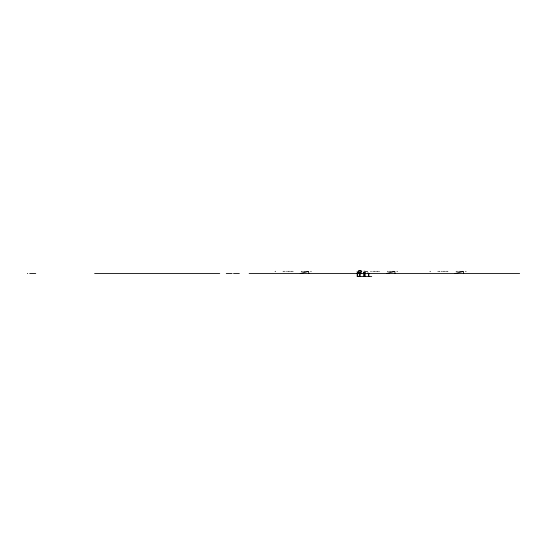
<?xml version="1.0" encoding="UTF-8"?>
<svg xmlns="http://www.w3.org/2000/svg" width="547" height="547" viewBox="0 0 547 547"><rect width="100%" height="100%" fill="white"/><g stroke="black" fill="none" stroke-linecap="round" stroke-linejoin="round"><path stroke-width="0.82" d="M359.365 276.556L359.427 273.035M363.523 273.521L364.199 272.55L364.835 272.659M365.184 276.556L365.109 273.062M359.304 273.179L359.078 273.521M358.415 272.126C357.205 275.237 358.531 271.011 359.283 273.233C359.064 271.565 356.61 273.514 357.909 276.556M360.377 272.837L360.09 276.556M358.066 272.96L357.977 273.521L357.184 273.527L357.184 276.556L371.728 276.556M357.806 273.521L358.264 272.734M358.449 272.187L357.936 273.521L357.991 272.898M363.81 273.514L364.008 272.775M359.242 273.151L359.42 273.514L359.639 272.85M358.695 270.977L360.09 270.457L361.738 271.415M360.5 273.103L360.37 272.242M363.488 272.775L365.136 272.68M358.381 272.625L359.276 273.247M357.287 273.521L357.184 271.374M358.326 270.963L361.745 271.121M358.415 271.442L358.859 271.442M367.864 272.796L368.664 273.521L368.637 276.556M360.986 272.939L361.246 272.932M300.235 273.527L308.604 271.387L308.781 273.527M386.456 273.527L394.818 271.387L395.002 273.527M455.097 273.527L463.466 271.387L463.644 273.527M363.981 271.189L366.49 271.497M360.193 273.527L361.164 272.885L360.09 273.527M275.134 271.387L275.517 271.387M283.134 271.387L283.517 271.387M284.59 271.387L284.973 271.387M286.772 271.387L287.154 271.387M288.228 271.387L288.611 271.387M289.684 271.387L290.067 271.387M291.134 271.387L291.517 271.387M292.59 271.387L292.973 271.387M301.322 271.387L301.705 271.387M302.771 271.387L303.154 271.387M304.228 271.387L304.611 271.387M305.684 271.387L306.067 271.387M307.14 271.387L307.523 271.387M310.771 271.387L311.154 271.387M367.174 271.387L367.557 271.387M370.811 271.387L371.194 271.387M372.992 271.387L373.375 271.387M374.449 271.387L374.832 271.387M375.898 271.387L376.281 271.387M377.355 271.387L377.738 271.387M378.811 271.387L379.194 271.387M387.536 271.387L387.919 271.387M388.992 271.387L389.375 271.387M390.449 271.387L390.832 271.387M391.905 271.387L392.281 271.387M393.355 271.387L393.737 271.387M396.992 271.387L397.375 271.387M429.997 271.387L430.38 271.387M437.997 271.387L438.379 271.387M439.453 271.387L439.836 271.387M441.634 271.387L442.017 271.387M443.091 271.387L443.473 271.387M444.547 271.387L444.93 271.387M445.996 271.387L446.379 271.387M447.453 271.387L447.836 271.387M456.184 271.387L456.567 271.387M457.634 271.387L458.017 271.387M459.09 271.387L459.473 271.387M460.547 271.387L460.93 271.387M462.003 271.387L462.386 271.387M465.634 271.387L466.017 271.387M27.35 273.527L27.733 273.527M29.688 273.527L35.733 273.527M94.617 273.527L219.716 273.527M226.267 273.527L232.085 273.527M233.535 273.527L239.354 273.527M249.145 273.527L519.65 273.527M368.822 273.527L368.822 276.556M359.386 273.527L359.235 272.98M364.452 272.447L364.712 272.55A1.251 1.251 0 0 1 365.102 273.514M360.247 272.563L360.76 273.514L360.747 272.919M360.268 272.174L360.664 273.042M360.63 272.803L360.753 273.514M357.964 273.172L357.977 273.521M364.562 273.527L364.562 276.556M364.35 273.527L364.35 276.556M363.728 273.527L363.728 276.556"/></g></svg>
